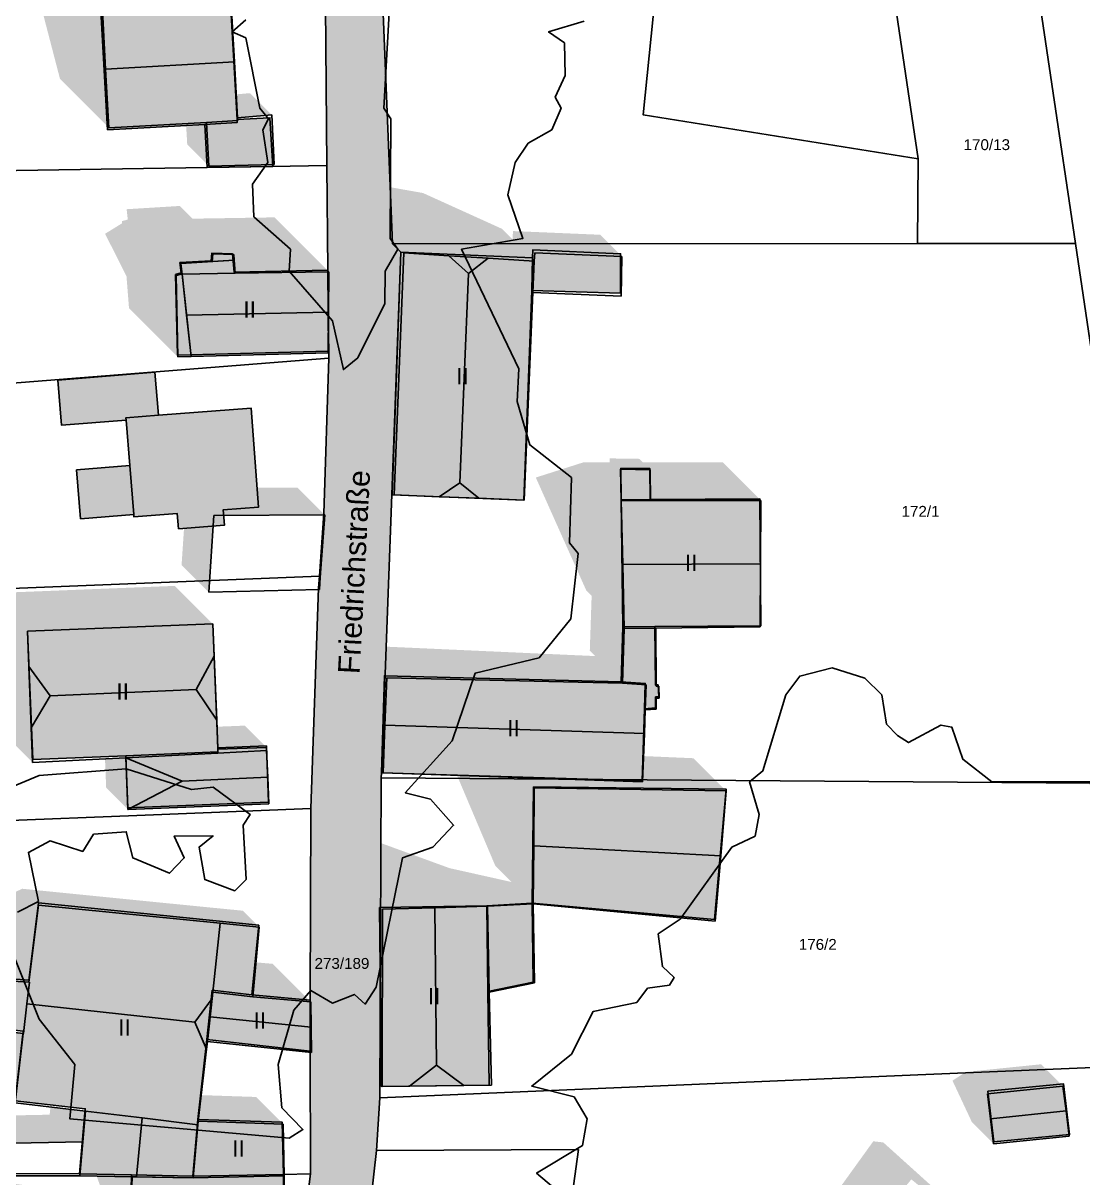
# Model space of a CAD drawing. Header units: millimetres. Extents: x 238 to 3518, y -74 to 2735.
# Drawn here: x 1746 to 1843.6, y 1131.8 to 1238 of the extents above; entities that cross this region are included whole.
import ezdxf
from ezdxf.enums import TextEntityAlignment as Align

# ---------------------------------------------------------------- set-up
doc = ezdxf.new("R2010")
doc.units = ezdxf.units.MM
for name, color, linetype in [('LP_Flurstueck_bez', 7, 'Continuous'), ('LP_Flurstuecke', 8, 'Continuous'), ('LP_Gebaeude_Dachaufsicht', 9, 'Continuous'), ('LP_Gebaeude_Dachschatten', 253, 'Continuous'), ('LP_Gebaeude_F', 254, 'Continuous'), ('LP_Gebaeude_Geschosszahl', 7, 'Continuous'), ('LP_Gebaeude_Schatten', 7, 'Continuous'), ('LP_Gebaeude_U', 7, 'Continuous'), ('LP_Topographie_Hoehenlinien', 8, 'Continuous'), ('LP_Verkehr_Strassen', 9, 'Continuous'), ('LP_Verkehr_Strassennamen', 7, 'Continuous')]:
    doc.layers.add(name, color=color, linetype=linetype)
doc.styles.get("Standard").update_dxf_attribs({"font": 'arial.ttf'})

msp = doc.modelspace()

# ---------------------------------------------------------------- hatches: boundary and pattern name
at = {"layer": 'LP_Gebaeude_Dachschatten'}
for points in [[(1765.47, 1234.48), (1765.17, 1239.73), (1765.16, 1239.89), (1760.96, 1239.65), (1753.32, 1239.21), (1753.62, 1233.81)], [(1786.21, 1195.73), (1787.01, 1214.98), (1785.22, 1216.63), (1781.07, 1216.9), (1781.04, 1216.14), (1780.18, 1194.62), (1784.32, 1194.45)], [(1787.01, 1214.98), (1788.83, 1216.4), (1785.22, 1216.63)], [(1813.89, 1188.29), (1813.92, 1194.11), (1803.76, 1194.11), (1801.07, 1194.11), (1801.21, 1188.22)], [(1748.5, 1176.12), (1761.94, 1176.73), (1763.6, 1179.77), (1763.48, 1182.75), (1746.42, 1182.07), (1746.55, 1178.84)], [(1748.5, 1176.12), (1746.55, 1178.84), (1746.78, 1173.2)], [(1803.2, 1172.68), (1803.28, 1174.83), (1803.36, 1177.15), (1801.18, 1177.29), (1779.5, 1177.79), (1779.32, 1173.42)], [(1755.48, 1170.44), (1755.67, 1165.67), (1760.66, 1168.29)], [(1810.73, 1167.39), (1793.07, 1167.67), (1793.03, 1162.33), (1810.23, 1161.4)], [(1761.82, 1146.09), (1763.43, 1148.29), (1763.5, 1148.87), (1764.17, 1155.21), (1747.43, 1156.88), (1746.55, 1149.78), (1746.6, 1149.78), (1746.36, 1147.79)], [(1784.07, 1142.15), (1783.93, 1156.64), (1779.1, 1156.49), (1779.06, 1140.18), (1781.59, 1140.21)], [(1772.53, 1145.64), (1772.5, 1147.97), (1767.16, 1148.44), (1763.5, 1148.87), (1763.24, 1146.6)], [(1841.72, 1140.23), (1834.78, 1139.52), (1835.06, 1137.22), (1842.01, 1137.93)], [(1756.98, 1137.29), (1751.77, 1137.91), (1751.52, 1135.1), (1751.24, 1131.96), (1756.05, 1131.88), (1756.46, 1131.87)], [(1770.06, 1131.95), (1769.97, 1136.72), (1762.14, 1136.99), (1761.68, 1131.78)]]:
    msp.add_hatch(color=253, dxfattribs=at).paths.add_polyline_path(points)
at = {"layer": 'LP_Gebaeude_F'}
for points in [[(1753.19, 1239.16), (1753.8, 1228.22), (1762.74, 1228.72), (1765.74, 1228.89), (1765.72, 1229.16), (1765.15, 1239.37), (1765.13, 1239.83), (1760.83, 1239.59)], [(1762.74, 1228.72), (1762.95, 1224.76), (1769, 1224.85), (1768.74, 1229.33), (1765.72, 1229.16), (1765.74, 1228.89)], [(1760.05, 1214.91), (1760.24, 1207.49), (1774.12, 1207.86), (1774.07, 1215.3), (1765.45, 1215.11), (1765.31, 1216.79), (1763.38, 1216.86), (1763.32, 1216.15), (1760.46, 1216), (1760.58, 1215.06)], [(1779.99, 1194.62), (1792.12, 1194.15), (1792.84, 1213.44), (1792.92, 1216.43), (1780.8, 1216.96)], [(1792.84, 1213.44), (1800.99, 1213.18), (1801.02, 1216.82), (1792.95, 1217.18), (1792.92, 1216.43)], [(1749.23, 1205.19), (1749.55, 1201.04), (1755.5, 1201.5), (1755.48, 1201.72), (1758.48, 1201.96), (1758.16, 1205.92)], [(1755.48, 1201.72), (1755.5, 1201.5), (1755.84, 1197.33), (1756.2, 1192.83), (1756.22, 1192.59), (1760.21, 1192.91), (1760.33, 1191.5), (1764.55, 1191.83), (1764.44, 1193.25), (1767.7, 1193.5), (1767, 1202.61), (1758.48, 1201.96)], [(1750.95, 1196.93), (1751.32, 1192.43), (1756.2, 1192.83), (1755.84, 1197.33)], [(1801.03, 1197.07), (1801.07, 1194.17), (1803.74, 1194.19), (1803.72, 1197.05)], [(1801.07, 1194.17), (1801.22, 1182.47), (1804.17, 1182.5), (1813.92, 1182.57), (1813.84, 1194.25), (1803.74, 1194.19)], [(1746.42, 1182.07), (1746.93, 1170.26), (1755.47, 1170.62), (1763.95, 1170.99), (1763.94, 1171.34), (1763.48, 1182.75)], [(1801.08, 1177.41), (1803.28, 1177.28), (1803.21, 1174.95), (1804.23, 1175.04), (1804.23, 1176.04), (1804.52, 1176.04), (1804.47, 1177.14), (1804.22, 1177.13), (1804.17, 1182.5), (1801.22, 1182.47)], [(1779.01, 1169.05), (1803, 1168.32), (1803.21, 1174.95), (1803.28, 1177.28), (1801.08, 1177.41), (1779.28, 1177.98)], [(1755.47, 1170.62), (1755.66, 1165.84), (1768.62, 1166.34), (1768.42, 1171.52), (1763.94, 1171.34), (1763.95, 1170.99)], [(1792.87, 1157.06), (1809.66, 1155.55), (1810.74, 1167.54), (1793, 1167.75)], [(1743.65, 1145.54), (1746.02, 1145.27), (1745.29, 1138.86), (1751.75, 1138.13), (1751.22, 1132.15), (1756, 1132.05), (1761.63, 1131.93), (1762.09, 1137.16), (1762.92, 1144.52), (1763.43, 1149.04), (1767.06, 1148.63), (1767.71, 1155.02), (1747.43, 1157.09), (1746.55, 1149.98), (1744.17, 1150.15)], [(1778.83, 1156.67), (1779.02, 1140.18), (1788.92, 1140.3), (1788.8, 1148.92), (1788.69, 1156.82)], [(1788.69, 1156.82), (1788.8, 1148.92), (1792.98, 1149.8), (1792.87, 1157.06)], [(1762.92, 1144.52), (1772.44, 1143.44), (1772.45, 1148.12), (1767.06, 1148.63), (1763.43, 1149.04)], [(1834.81, 1139.74), (1835.36, 1135.09), (1842.34, 1135.76), (1841.78, 1140.42)], [(1761.63, 1131.93), (1769.98, 1132.1), (1769.88, 1136.89), (1762.09, 1137.16)], [(1755.91, 1127.86), (1761.09, 1127.21), (1769.98, 1126.38), (1769.98, 1132.1), (1761.63, 1131.93), (1756, 1132.05)]]:
    msp.add_hatch(color=254, dxfattribs=at).paths.add_polyline_path(points)
at = {"layer": 'LP_Gebaeude_Schatten'}
for points in [[(1747.62, 1239.81), (1748.82, 1243.71), (1756.46, 1244.15), (1760.16, 1244.89), (1760.51, 1244.54), (1764.72, 1244.76), (1766.72, 1242.76), (1760.81, 1242.45), (1760.96, 1239.65), (1753.32, 1239.21), (1753.62, 1233.81), (1753.92, 1228.4), (1749.42, 1232.9), (1747.62, 1239.81)], [(1768.92, 1229.59), (1765.76, 1229.31), (1765.64, 1231.48), (1766.92, 1231.59), (1768.92, 1229.59)], [(1761.02, 1228.8), (1762.9, 1228.9), (1763.13, 1224.87), (1761.13, 1226.87), (1761.02, 1228.8)], [(1777.54, 1219.64), (1777.57, 1220.4), (1778.72, 1223.13), (1782.83, 1222.4), (1790.07, 1219.12), (1791.07, 1218.12), (1791.11, 1218.9), (1799.13, 1218.56), (1801.13, 1216.56), (1793.11, 1216.9), (1793.07, 1216.12), (1788.83, 1216.4), (1785.22, 1216.63), (1781.07, 1216.9), (1781.04, 1216.14), (1780.18, 1194.62), (1776.68, 1198.12), (1777.54, 1219.64)], [(1769.17, 1220.16), (1774.17, 1215.16), (1765.53, 1215.02), (1765.45, 1216.21), (1765.42, 1216.75), (1763.49, 1216.81), (1763.41, 1216.09), (1760.55, 1215.91), (1760.66, 1214.94), (1760.66, 1214.96), (1760.12, 1214.81), (1760.27, 1207.32), (1755.77, 1211.82), (1755.54, 1214.74), (1753.57, 1218.65), (1755.14, 1219.62), (1755.12, 1219.81), (1755.66, 1219.96), (1755.66, 1219.96), (1755.55, 1220.91), (1760.45, 1221.21), (1761.63, 1220.04), (1769.17, 1220.16)], [(1797.57, 1197.61), (1800.01, 1197.61), (1800.01, 1197.98), (1802.73, 1197.94), (1803.06, 1197.61), (1810.42, 1197.61), (1813.92, 1194.11), (1803.76, 1194.11), (1803.73, 1196.94), (1801.01, 1196.98), (1801.07, 1194.11), (1801.21, 1188.22), (1801.35, 1182.34), (1801.18, 1177.29), (1779.5, 1177.79), (1779.32, 1173.42), (1779.15, 1169.05), (1776.15, 1172.05), (1773.32, 1179.42), (1776.5, 1180.79), (1798.68, 1179.79), (1798.18, 1180.29), (1798.35, 1185.34), (1797.85, 1185.84), (1793.21, 1196.22), (1797.57, 1197.61)], [(1771.28, 1195.3), (1773.78, 1192.8), (1763.58, 1192.73), (1763.11, 1185.66), (1760.61, 1188.16), (1761.08, 1195.23), (1771.28, 1195.3)], [(1741.28, 1178.7), (1741, 1183.62), (1741.05, 1184.34), (1742.92, 1185.57), (1759.98, 1186.25), (1763.48, 1182.75), (1746.42, 1182.07), (1746.55, 1178.84), (1746.78, 1173.2), (1746.9, 1170.01), (1743.9, 1173.01), (1741.28, 1178.7)], [(1804.28, 1177.01), (1804.28, 1177.26), (1804.53, 1177.01), (1804.28, 1177.01)], [(1768.43, 1171.39), (1763.94, 1171.21), (1763.86, 1173.29), (1766.43, 1173.39), (1768.43, 1171.39)], [(1753.56, 1170.34), (1755.48, 1170.44), (1755.67, 1165.67), (1753.67, 1167.67), (1753.56, 1170.34)], [(1810.73, 1167.39), (1793.07, 1167.67), (1792.98, 1157), (1788.76, 1156.78), (1783.93, 1156.64), (1779.1, 1156.49), (1779.06, 1140.18), (1775.56, 1143.68), (1775.6, 1159.99), (1777.43, 1163.14), (1785.26, 1160.28), (1790.98, 1159), (1789.48, 1160.5), (1785.96, 1168.81), (1803.03, 1168.21), (1803.12, 1170.59), (1807.73, 1170.39), (1810.73, 1167.39)], [(1740.53, 1150.57), (1740.55, 1150.57), (1738.86, 1155.29), (1740.56, 1155.77), (1740.55, 1155.78), (1745.93, 1158.38), (1762.67, 1156.71), (1766.25, 1156.36), (1767.75, 1154.86), (1764.17, 1155.21), (1747.43, 1156.88), (1746.55, 1149.78), (1744.14, 1149.95), (1743.68, 1145.33), (1746.03, 1145.07), (1745.3, 1138.69), (1743.8, 1140.19), (1740.53, 1150.57)], [(1772.5, 1147.97), (1767.16, 1148.44), (1767.45, 1151.61), (1769, 1151.47), (1772.5, 1147.97)], [(1763.5, 1148.87), (1763.24, 1146.6), (1762.98, 1144.33), (1763.43, 1148.29), (1763.5, 1148.87)], [(1841.72, 1140.23), (1834.78, 1139.52), (1835.34, 1134.92), (1833.34, 1136.92), (1831.56, 1140.72), (1832.78, 1141.52), (1839.72, 1142.23), (1841.72, 1140.23)], [(1769.97, 1136.72), (1762.14, 1136.99), (1762.42, 1139.39), (1767.47, 1139.22), (1769.97, 1136.72)], [(1815.85, 1126.13), (1817.02, 1125.08), (1824.27, 1135.14), (1825.19, 1135.04), (1833.62, 1127.44), (1836.62, 1124.44), (1832.19, 1128.04), (1827.77, 1131.64), (1819.74, 1121.69), (1816.7, 1117.93), (1813.87, 1120.02), (1810.23, 1115.51), (1811.94, 1113.92), (1811.32, 1113.1), (1812.11, 1112.24), (1810.96, 1110.49), (1805.46, 1115.99), (1806.61, 1117.74), (1806.74, 1117.62), (1806.75, 1117.63), (1806.32, 1118.1), (1806.88, 1118.85), (1805.73, 1120.01), (1809.37, 1124.52), (1811.12, 1123.22), (1811.25, 1123.38), (1811.2, 1123.43), (1814.24, 1127.19), (1815.85, 1126.13)], [(1761.68, 1131.78), (1756.05, 1131.88), (1756.46, 1131.87), (1761.68, 1131.78)]]:
    msp.add_hatch(color=7, dxfattribs=at).paths.add_polyline_path(points)
h = msp.add_hatch(color=7, dxfattribs=at)
h.paths.add_polyline_path([(1736.24, 1134.47), (1736.29, 1137.35), (1748.47, 1137.59), (1748.52, 1138.1), (1748.54, 1138.3), (1751.77, 1137.91), (1751.52, 1135.1), (1738.79, 1134.85), (1738.74, 1131.97), (1743.38, 1131.97), (1743.97, 1131.38), (1753.42, 1130.19), (1752.8, 1131.93), (1756.05, 1131.88), (1755.92, 1127.69), (1746.14, 1128.92), (1745.61, 1124.72), (1740.51, 1125.36), (1739.78, 1119.56), (1739.65, 1118.52), (1739.63, 1118.52), (1737.48, 1118.79), (1736.93, 1114.43), (1735.43, 1115.93), (1735.58, 1117.18), (1734.51, 1118.25), (1734.57, 1118.66), (1734.58, 1118.79), (1732.63, 1125.52), (1732.65, 1125.52), (1732.28, 1127.06), (1736.01, 1129.86), (1739.27, 1129.45), (1738.26, 1130.47), (1738.25, 1132.45), (1736.24, 1134.47)])
h.paths.add_polyline_path([(1744, 1128.98), (1743.99, 1131.36), (1739.75, 1131.35), (1739.76, 1128.97), (1744, 1128.98)], flags=0)
at = {"layer": 'LP_Verkehr_Strassen'}
msp.add_hatch(color=9, dxfattribs=at).paths.add_polyline_path([(1768.75, 1102.65), (1769.18, 1093.34), (1769.35, 1079.36), (1777.99, 1063.73), (1774.72, 1061.88), (1781.54, 1049.97), (1788.15, 1058.9), (1776.37, 1083.43), (1775.93, 1085.82), (1774.99, 1092.39), (1774.96, 1102.75), (1775.03, 1103.33), (1776.92, 1119.85), (1778.56, 1134.29), (1778.87, 1139.15), (1778.98, 1168.58), (1779.01, 1169.05), (1780.8, 1216.96), (1780.03, 1217.74), (1778.37, 1258.63), (1778.4, 1263.33), (1778.45, 1263.89), (1778.55, 1264.52), (1778.68, 1265.13), (1778.84, 1265.7), (1779.02, 1266.25), (1779.23, 1266.76), (1779.46, 1267.24), (1779.71, 1267.7), (1779.97, 1268.12), (1780.23, 1268.51), (1780.51, 1268.88), (1780.79, 1269.22), (1781.07, 1269.53), (1781.36, 1269.82), (1781.65, 1270.1), (1781.97, 1270.37), (1782.32, 1270.65), (1782.69, 1270.91), (1783.09, 1271.17), (1783.51, 1271.42), (1783.97, 1271.66), (1784.46, 1271.88), (1784.98, 1272.08), (1785.53, 1272.25), (1786.1, 1272.4), (1786.71, 1272.52), (1787.34, 1272.6), (1787.91, 1272.64), (1772.12, 1278.69), (1773.94, 1265.63), (1773.8, 1244.66), (1773.82, 1243.34), (1773.98, 1224.94), (1774.07, 1215.3), (1774.15, 1207.21), (1773.69, 1192.9), (1773.29, 1187.15), (1773.22, 1186.06), (1772.49, 1165.77), (1772.45, 1148.12), (1772.44, 1143.44), (1772.46, 1132.16)])

# ---------------------------------------------------------------- linework, layer by layer
at = {"layer": 'LP_Flurstuecke', "color": 8}
for points in [[(1836.11, 1265.11), (1836.32, 1260.97), (1836.61, 1259.87), (1836.85, 1258.34), (1837.57, 1253.43), (1838.51, 1247.12), (1842.87, 1217.76), (1847.63, 1185.71), (1852.86, 1186.48), (1875.03, 1189.77), (1874.1, 1196.24), (1873.32, 1201.62), (1867.99, 1238.72), (1866.51, 1248.97), (1863.45, 1270.45), (1863.31, 1271.41)], [(1800.08, 1270.22), (1803.79, 1261.2), (1806.29, 1251.61), (1805.31, 1251.35), (1803.1, 1229.59), (1828.41, 1225.55), (1825.62, 1244.37), (1823.71, 1243.96), (1822.14, 1250.14), (1821.66, 1252.15), (1818.84, 1264.16)], [(1825.62, 1244.37), (1828.41, 1225.55), (1828.35, 1217.76), (1842.87, 1217.76), (1838.51, 1247.12)], [(1714.77, 1240.12), (1715.14, 1223.98), (1716.14, 1224), (1762.96, 1224.76), (1768.91, 1224.85), (1773.98, 1224.94), (1773.82, 1243.34), (1773.52, 1243.33), (1766.69, 1242.96), (1760.66, 1242.63), (1750.46, 1242.07), (1745.3, 1241.78), (1715.19, 1240.14)], [(1715.14, 1223.98), (1715.58, 1202.56), (1774.15, 1207.21), (1774.07, 1215.3), (1773.98, 1224.94), (1768.91, 1224.85), (1762.96, 1224.76), (1716.14, 1224)], [(1778.98, 1168.58), (1844.26, 1168.1), (1850.18, 1168.07), (1847.63, 1185.71), (1842.87, 1217.76), (1828.35, 1217.76), (1780.03, 1217.74), (1780.8, 1216.96), (1779.01, 1169.05)], [(1715.58, 1202.56), (1715.83, 1189.92), (1716.48, 1184.87), (1773.29, 1187.15), (1773.69, 1192.9), (1774.15, 1207.21)], [(1716.48, 1184.87), (1716.88, 1181.72), (1719.19, 1163.64), (1756.48, 1165.13), (1772.49, 1165.77), (1773.22, 1186.06), (1773.29, 1187.15)], [(1778.87, 1139.15), (1828.37, 1141.25), (1854.03, 1142.34), (1854.57, 1138.64), (1859.64, 1143.69), (1856.2, 1147.31), (1852.79, 1149.4), (1852.63, 1151.07), (1845.63, 1158.62), (1844.26, 1168.1), (1778.98, 1168.58)], [(1719.19, 1163.64), (1719.87, 1149.77), (1720.64, 1132.24), (1751.22, 1132.15), (1756, 1132.05), (1761.63, 1131.93), (1769.98, 1132.1), (1772.46, 1132.16), (1772.44, 1143.44), (1772.45, 1148.12), (1772.49, 1165.77), (1756.48, 1165.13)], [(1778.56, 1134.29), (1797.13, 1134.38), (1794.51, 1115.21), (1794.11, 1112.31), (1793.48, 1107.65), (1792.69, 1101.87), (1792.59, 1101.12), (1808.38, 1099.11), (1817.42, 1097.96), (1829.79, 1113.1), (1838.96, 1122.66), (1854.57, 1138.64), (1854.03, 1142.34), (1828.37, 1141.25), (1778.87, 1139.15)], [(1775.03, 1103.33), (1792.59, 1101.12), (1792.69, 1101.87), (1793.48, 1107.65), (1794.11, 1112.31), (1794.51, 1115.21), (1797.13, 1134.38), (1778.56, 1134.29), (1776.92, 1119.85)], [(1711.28, 1099.47), (1746.06, 1098.12), (1764.46, 1099.71), (1768.75, 1102.65), (1772.46, 1132.16), (1769.98, 1132.1), (1761.63, 1131.93), (1756, 1132.05), (1751.22, 1132.15), (1720.64, 1132.24), (1712.2, 1133.16)]]:
    msp.add_lwpolyline(points, close=True, dxfattribs=at)
for points in [[(1776.92, 1119.85), (1778.56, 1134.29), (1778.87, 1139.15), (1778.98, 1168.58), (1779.01, 1169.05), (1780.8, 1216.96), (1780.03, 1217.74), (1778.37, 1258.63)], [(1778.37, 1258.63), (1780.03, 1217.74), (1828.35, 1217.76), (1828.41, 1225.55), (1803.1, 1229.59), (1805.31, 1251.35)], [(1773.82, 1243.34), (1773.98, 1224.94), (1774.07, 1215.3), (1774.15, 1207.21), (1773.69, 1192.9), (1773.29, 1187.15), (1773.22, 1186.06), (1772.49, 1165.77), (1772.45, 1148.12), (1772.44, 1143.44), (1772.46, 1132.16), (1768.75, 1102.65)]]:
    msp.add_lwpolyline(points, dxfattribs=at)
at = {"layer": 'LP_Gebaeude_Dachaufsicht', "color": 9}
for p, q in [((1753.32, 1239.21, 80.7), (1753.62, 1233.81, 83.2)), ((1765.17, 1239.73, 80.77), (1765.47, 1234.48, 83.2)), ((1753.62, 1233.81, 83.2), (1765.47, 1234.48, 83.2)), ((1753.62, 1233.81, 83.2), (1753.92, 1228.4, 80.7)), ((1765.47, 1234.48, 83.2), (1765.76, 1229.31, 80.81)), ((1765.76, 1229.31, 76.63), (1768.92, 1229.59, 76.63)), ((1768.92, 1229.59, 76.63), (1769.14, 1225.01, 76.63)), ((1753.92, 1228.4, 80.7), (1762.9, 1228.9, 80.7)), ((1762.9, 1228.9, 76.63), (1765.78, 1229.07, 76.63)), ((1762.9, 1228.9, 80.7), (1765.78, 1229.07, 80.7)), ((1762.9, 1228.9, 76.63), (1763.13, 1224.87, 76.63)), ((1765.76, 1229.31, 76.63), (1765.78, 1229.07, 76.63)), ((1765.76, 1229.31, 80.81), (1765.78, 1229.07, 80.7)), ((1763.13, 1224.87, 76.63), (1769.14, 1225.01, 76.63)), ((1763.41, 1216.09, 77.01), (1763.49, 1216.81, 77.01)), ((1763.49, 1216.81, 77.01), (1765.42, 1216.75, 77.01)), ((1765.42, 1216.75, 77.01), (1765.45, 1216.21, 77.01)), ((1781.04, 1216.14, 79.33), (1781.07, 1216.9, 79.33)), ((1781.07, 1216.9, 79.33), (1785.22, 1216.63, 83.07)), ((1793.07, 1216.12, 77.83), (1793.11, 1216.9, 77.83)), ((1793.11, 1216.9, 77.83), (1801.13, 1216.56, 77.83)), ((1760.55, 1215.91, 81.15), (1765.45, 1216.21, 81.15)), ((1760.55, 1215.91, 81.15), (1760.66, 1214.94, 81.15)), ((1763.41, 1216.09, 77.01), (1765.45, 1216.21, 77.01)), ((1765.45, 1216.21, 81.15), (1765.53, 1215.02, 81.15)), ((1780.18, 1194.62, 79.33), (1781.04, 1216.14, 79.33)), ((1785.22, 1216.63, 83.07), (1788.83, 1216.4, 83.16)), ((1785.22, 1216.63, 83.07), (1787.01, 1214.98, 84.75)), ((1787.01, 1214.98, 84.75), (1788.83, 1216.4, 83.16)), ((1788.83, 1216.4, 83.16), (1793.07, 1216.12, 79.33)), ((1792.95, 1213.24, 77.83), (1793.07, 1216.12, 77.83)), ((1792.95, 1213.24, 79.33), (1793.07, 1216.12, 79.33)), ((1801.08, 1212.9, 77.83), (1801.13, 1216.56, 77.83)), ((1760.12, 1214.81, 81.15), (1760.66, 1214.96, 81.15)), ((1760.12, 1214.81, 81.15), (1760.27, 1207.32, 81.15)), ((1760.66, 1214.94, 81.15), (1765.53, 1215.02, 81.15)), ((1760.66, 1214.96, 81.15), (1760.66, 1214.94, 81.15)), ((1760.66, 1214.94, 81.15), (1761.48, 1207.35, 81.15)), ((1760.66, 1214.94, 81.15), (1761.07, 1211.15, 85.06)), ((1765.53, 1215.02, 81.15), (1774.17, 1215.16, 81.15)), ((1774.14, 1211.44, 85.06), (1774.17, 1215.16, 81.15)), ((1786.21, 1195.73, 84.75), (1787.01, 1214.98, 84.75)), ((1792.13, 1194.14, 79.33), (1792.95, 1213.24, 79.33)), ((1792.95, 1213.24, 77.83), (1801.08, 1212.9, 77.83)), ((1761.07, 1211.15, 85.06), (1774.14, 1211.44, 85.06)), ((1774.1, 1207.71, 81.15), (1774.14, 1211.44, 85.06)), ((1761.07, 1211.15, 85.06), (1761.48, 1207.35, 81.15)), ((1760.27, 1207.32, 81.15), (1761.48, 1207.35, 81.15)), ((1761.48, 1207.35, 81.15), (1774.1, 1207.71, 81.15)), ((1801.01, 1196.98, 77.03), (1803.73, 1196.94, 77.03)), ((1801.01, 1196.98, 77.03), (1801.07, 1194.11, 77.03)), ((1803.73, 1196.94, 77.03), (1803.76, 1194.11, 77.03)), ((1784.32, 1194.45, 83.08), (1786.21, 1195.73, 84.75)), ((1786.21, 1195.73, 84.75), (1787.98, 1194.31, 83.09)), ((1780.18, 1194.62, 79.33), (1784.32, 1194.45, 83.08)), ((1784.32, 1194.45, 83.08), (1787.98, 1194.31, 83.09)), ((1787.98, 1194.31, 83.09), (1792.13, 1194.14, 79.33)), ((1801.07, 1194.11, 77.03), (1803.76, 1194.11, 77.03)), ((1801.07, 1194.11, 80.43), (1803.76, 1194.11, 80.43)), ((1801.07, 1194.11, 80.43), (1801.21, 1188.22, 86.27)), ((1803.76, 1194.11, 80.43), (1813.92, 1194.11, 80.43)), ((1813.89, 1188.29, 86.27), (1813.92, 1194.11, 80.43)), ((1763.11, 1185.66, 77.86), (1763.58, 1192.73, 77.86)), ((1763.58, 1192.73, 77.86), (1773.78, 1192.8, 77.86)), ((1773.36, 1187.02, 77.86), (1773.78, 1192.8, 77.86)), ((1801.21, 1188.22, 86.27), (1813.89, 1188.29, 86.27)), ((1801.21, 1188.22, 86.27), (1801.35, 1182.34, 80.43)), ((1813.87, 1182.47, 80.43), (1813.89, 1188.29, 86.27)), ((1773.29, 1185.92, 77.86), (1773.36, 1187.02, 77.86)), ((1763.11, 1185.66, 77.86), (1773.29, 1185.92, 77.86)), ((1746.42, 1182.07, 79.47), (1763.48, 1182.75, 79.47)), ((1763.48, 1182.75, 79.47), (1763.6, 1179.77, 82.41)), ((1746.42, 1182.07, 79.47), (1746.55, 1178.84, 82.61)), ((1801.18, 1177.29, 79.64), (1801.35, 1182.34, 79.64)), ((1801.35, 1182.34, 80.43), (1804.26, 1182.37, 80.43)), ((1801.35, 1182.34, 79.64), (1804.26, 1182.37, 79.64)), ((1804.26, 1182.37, 80.43), (1813.87, 1182.47, 80.43)), ((1804.26, 1182.37, 79.64), (1804.28, 1177.01, 79.64)), ((1761.94, 1176.73, 85.33), (1763.6, 1179.77, 82.41)), ((1763.6, 1179.77, 82.41), (1763.84, 1173.89, 82.45)), ((1746.55, 1178.84, 82.61), (1746.78, 1173.2, 82.57)), ((1746.55, 1178.84, 82.61), (1748.5, 1176.12, 85.33)), ((1779.32, 1173.42, 82.82), (1779.5, 1177.79, 78.87)), ((1779.5, 1177.79, 78.87), (1801.18, 1177.29, 78.81)), ((1748.5, 1176.12, 85.33), (1761.94, 1176.73, 85.33)), ((1761.94, 1176.73, 85.33), (1763.84, 1173.89, 82.45)), ((1801.18, 1177.29, 79.64), (1803.36, 1177.15, 79.64)), ((1801.18, 1177.29, 78.81), (1803.36, 1177.15, 78.87)), ((1803.28, 1174.83, 80.92), (1803.36, 1177.15, 78.87)), ((1803.28, 1174.83, 79.64), (1803.36, 1177.15, 79.64)), ((1804.28, 1177.01, 79.64), (1804.53, 1177.01, 79.64)), ((1804.53, 1177.01, 79.64), (1804.56, 1175.92, 79.64)), ((1746.78, 1173.2, 82.57), (1748.5, 1176.12, 85.33)), ((1804.28, 1175.92, 79.64), (1804.28, 1174.92, 79.64)), ((1804.28, 1175.92, 79.64), (1804.56, 1175.92, 79.64)), ((1803.2, 1172.68, 82.82), (1803.28, 1174.83, 80.92)), ((1803.28, 1174.83, 79.64), (1804.28, 1174.92, 79.64)), ((1746.78, 1173.2, 82.57), (1746.9, 1170.01, 79.47)), ((1763.84, 1173.89, 82.45), (1763.94, 1171.21, 79.82)), ((1779.15, 1169.05, 78.87), (1779.32, 1173.42, 82.82)), ((1779.32, 1173.42, 82.82), (1803.2, 1172.68, 82.82)), ((1803.03, 1168.21, 78.87), (1803.2, 1172.68, 82.82)), ((1763.94, 1171.21, 77.91), (1768.43, 1171.39, 77.91)), ((1763.94, 1171.21, 77.91), (1763.96, 1170.86, 77.91)), ((1763.94, 1171.21, 79.82), (1763.96, 1170.86, 79.47)), ((1763.96, 1170.86, 77.91), (1768.44, 1171.09, 77.91)), ((1768.43, 1171.39, 77.91), (1768.44, 1171.09, 77.91)), ((1768.44, 1171.09, 77.91), (1768.54, 1168.64, 80.07)), ((1746.9, 1170.01, 79.47), (1755.48, 1170.44, 79.47)), ((1755.48, 1170.44, 77.91), (1763.96, 1170.86, 77.91)), ((1755.48, 1170.44, 79.47), (1763.96, 1170.86, 79.47)), ((1755.48, 1170.44, 77.91), (1760.66, 1168.29, 80.07)), ((1755.48, 1170.44, 77.91), (1755.67, 1165.67, 77.91)), ((1779.15, 1169.05, 78.87), (1803.03, 1168.21, 78.87)), ((1755.67, 1165.67, 77.91), (1760.66, 1168.29, 80.07)), ((1760.66, 1168.29, 80.07), (1768.54, 1168.64, 80.07)), ((1768.54, 1168.64, 80.07), (1768.64, 1166.19, 77.91)), ((1793.03, 1162.33, 85.55), (1793.07, 1167.67, 80.25)), ((1793.07, 1167.67, 80.25), (1810.73, 1167.39, 80.25)), ((1810.23, 1161.4, 85.55), (1810.73, 1167.39, 80.25)), ((1755.67, 1165.67, 77.91), (1768.64, 1166.19, 77.91)), ((1792.98, 1157, 80.25), (1793.03, 1162.33, 85.55)), ((1793.03, 1162.33, 85.55), (1810.23, 1161.4, 85.55)), ((1809.72, 1155.41, 80.25), (1810.23, 1161.4, 85.55)), ((1746.55, 1149.78, 83.8), (1747.43, 1156.88, 76.99)), ((1747.43, 1156.88, 76.99), (1764.17, 1155.21, 76.99)), ((1779.06, 1140.18, 80.22), (1779.1, 1156.49, 80.22)), ((1779.1, 1156.49, 80.22), (1783.93, 1156.64, 84.4)), ((1783.93, 1156.64, 84.4), (1788.76, 1156.78, 80.22)), ((1783.93, 1156.64, 84.4), (1784.07, 1142.15, 84.4)), ((1788.76, 1156.78, 80.39), (1792.98, 1157, 78.27)), ((1788.76, 1156.78, 80.22), (1788.92, 1148.86, 80.23)), ((1788.76, 1156.78, 80.39), (1788.92, 1148.86, 80.39)), ((1792.98, 1157, 78.27), (1793.1, 1149.73, 78.28)), ((1792.98, 1157, 80.25), (1809.72, 1155.41, 80.25)), ((1763.5, 1148.87, 82.94), (1764.17, 1155.21, 76.99)), ((1763.5, 1148.87, 76.99), (1764.17, 1155.21, 76.99)), ((1764.17, 1155.21, 76.99), (1767.75, 1154.86, 76.99)), ((1767.16, 1148.44, 76.99), (1767.75, 1154.86, 76.99)), ((1744.14, 1149.95, 76.99), (1746.55, 1149.78, 76.99)), ((1746.36, 1147.79, 76.99), (1746.6, 1149.78, 76.99)), ((1746.36, 1147.79, 85.7), (1746.6, 1149.78, 83.8)), ((1746.55, 1149.78, 83.8), (1746.6, 1149.78, 83.8)), ((1746.55, 1149.78, 76.99), (1746.6, 1149.78, 76.99)), ((1763.24, 1146.6, 81.54), (1763.5, 1148.87, 79.63)), ((1763.43, 1148.29, 83.49), (1763.5, 1148.87, 82.94)), ((1763.5, 1148.87, 79.63), (1767.16, 1148.44, 79.68)), ((1763.5, 1148.87, 76.99), (1767.16, 1148.44, 76.99)), ((1788.92, 1148.86, 80.39), (1793.1, 1149.73, 78.28)), ((1788.92, 1148.86, 80.23), (1789.12, 1140.31, 80.22)), ((1746.05, 1145.07, 83.1), (1746.36, 1147.79, 85.7)), ((1746.05, 1145.07, 76.99), (1746.36, 1147.79, 76.99)), ((1746.36, 1147.79, 85.7), (1761.82, 1146.09, 85.7)), ((1761.82, 1146.09, 85.7), (1763.43, 1148.29, 83.49)), ((1762.98, 1144.33, 83.51), (1763.43, 1148.29, 83.49)), ((1767.16, 1148.44, 79.68), (1772.5, 1147.97, 79.63)), ((1772.5, 1147.97, 79.63), (1772.53, 1145.64, 81.54)), ((1762.98, 1144.33, 79.63), (1763.24, 1146.6, 81.54)), ((1763.24, 1146.6, 81.54), (1772.53, 1145.64, 81.54)), ((1761.82, 1146.09, 85.7), (1762.9, 1143.61, 83.51)), ((1772.53, 1145.64, 81.54), (1772.56, 1143.31, 79.63)), ((1743.68, 1145.33, 76.99), (1746.03, 1145.07, 76.99)), ((1745.3, 1138.69, 76.99), (1746.03, 1145.07, 83.1)), ((1746.03, 1145.07, 76.99), (1746.05, 1145.07, 76.99)), ((1746.03, 1145.07, 83.1), (1746.05, 1145.07, 83.1)), ((1762.14, 1136.99, 77.29), (1762.9, 1143.61, 83.51)), ((1762.9, 1143.61, 83.51), (1762.98, 1144.33, 83.51)), ((1762.98, 1144.33, 79.63), (1772.56, 1143.31, 79.63)), ((1781.59, 1140.21, 82.32), (1784.07, 1142.15, 84.4)), ((1784.07, 1142.15, 84.4), (1786.58, 1140.28, 82.34)), ((1779.06, 1140.18, 80.22), (1781.59, 1140.21, 82.32)), ((1781.59, 1140.21, 82.32), (1786.58, 1140.28, 82.34)), ((1786.58, 1140.28, 82.34), (1789.12, 1140.31, 80.22)), ((1834.78, 1139.52, 79.23), (1841.72, 1140.23, 79.23)), ((1841.72, 1140.23, 79.23), (1842.01, 1137.93, 81.45)), ((1834.78, 1139.52, 79.23), (1835.06, 1137.22, 81.45)), ((1745.3, 1138.69, 76.99), (1751.77, 1137.91, 76.99)), ((1751.52, 1135.1, 79.05), (1751.77, 1137.91, 79.05)), ((1751.77, 1137.91, 76.99), (1756.98, 1137.29, 76.99)), ((1751.77, 1137.91, 79.05), (1756.98, 1137.29, 82.95)), ((1756.46, 1131.87, 82.95), (1756.98, 1137.29, 82.95)), ((1756.98, 1137.29, 76.99), (1762.12, 1136.67, 76.99)), ((1756.98, 1137.29, 82.95), (1762.12, 1136.67, 79.11)), ((1835.06, 1137.22, 81.45), (1842.01, 1137.93, 81.45)), ((1835.06, 1137.22, 81.45), (1835.34, 1134.92, 79.23)), ((1842.01, 1137.93, 81.45), (1842.29, 1135.62, 79.23)), ((1761.68, 1131.78, 82.68), (1762.14, 1136.99, 78.4)), ((1761.68, 1131.78, 79.05), (1762.12, 1136.67, 79.11)), ((1762.12, 1136.67, 76.99), (1762.14, 1136.99, 77.29)), ((1762.14, 1136.99, 78.4), (1769.97, 1136.72, 78.75)), ((1769.97, 1136.72, 78.75), (1770.06, 1131.95, 82.68)), ((1738.79, 1134.85, 78.69), (1751.52, 1135.1, 78.69)), ((1751.24, 1131.96, 78.69), (1751.52, 1135.1, 78.69)), ((1751.24, 1131.96, 79.05), (1751.52, 1135.1, 79.05)), ((1835.34, 1134.92, 79.23), (1842.29, 1135.62, 79.23)), ((1738.74, 1131.97, 78.69), (1751.24, 1131.96, 78.69)), ((1751.24, 1131.96, 79.05), (1756.05, 1131.88, 82.64)), ((1755.92, 1127.69, 78.87), (1756.05, 1131.88, 82.36)), ((1756.05, 1131.88, 82.36), (1761.68, 1131.78, 82.25)), ((1756.05, 1131.88, 82.64), (1756.46, 1131.87, 82.95)), ((1756.46, 1131.87, 82.95), (1761.68, 1131.78, 79.05)), ((1761.68, 1131.78, 82.68), (1770.06, 1131.95, 82.68)), ((1761.68, 1131.78, 82.25), (1770.06, 1131.95, 82.36)), ((1770.03, 1126.23, 77.59), (1770.06, 1131.95, 82.36))]:
    msp.add_line(p, q, dxfattribs=at)
at = {"layer": 'LP_Gebaeude_U', "color": 7}
for points in [[(1753.19, 1239.16), (1753.8, 1228.22), (1762.74, 1228.72), (1765.74, 1228.89), (1765.72, 1229.16), (1765.15, 1239.37), (1765.13, 1239.83), (1760.83, 1239.59)], [(1762.74, 1228.72), (1762.95, 1224.76), (1769, 1224.85), (1768.74, 1229.33), (1765.72, 1229.16), (1765.74, 1228.89)], [(1760.05, 1214.91), (1760.24, 1207.49), (1774.12, 1207.86), (1774.07, 1215.3), (1765.45, 1215.11), (1765.31, 1216.79), (1763.38, 1216.86), (1763.32, 1216.15), (1760.46, 1216), (1760.58, 1215.06)], [(1779.99, 1194.62), (1792.12, 1194.15), (1792.84, 1213.44), (1792.92, 1216.43), (1780.8, 1216.96)], [(1792.84, 1213.44), (1800.99, 1213.18), (1801.02, 1216.82), (1792.95, 1217.18), (1792.92, 1216.43)], [(1749.23, 1205.19), (1749.55, 1201.04), (1755.5, 1201.5), (1755.48, 1201.72), (1758.48, 1201.96), (1758.16, 1205.92)], [(1755.48, 1201.72), (1755.5, 1201.5), (1755.84, 1197.33), (1756.2, 1192.83), (1756.22, 1192.59), (1760.21, 1192.91), (1760.33, 1191.5), (1764.55, 1191.83), (1764.44, 1193.25), (1767.7, 1193.5), (1767, 1202.61), (1758.48, 1201.96)], [(1750.95, 1196.93), (1751.32, 1192.43), (1756.2, 1192.83), (1755.84, 1197.33)], [(1801.03, 1197.07), (1801.07, 1194.17), (1803.74, 1194.19), (1803.72, 1197.05)], [(1801.07, 1194.17), (1801.22, 1182.47), (1804.17, 1182.5), (1813.92, 1182.57), (1813.84, 1194.25), (1803.74, 1194.19)], [(1746.42, 1182.07), (1746.93, 1170.26), (1755.47, 1170.62), (1763.95, 1170.99), (1763.94, 1171.34), (1763.48, 1182.75)], [(1801.08, 1177.41), (1803.28, 1177.28), (1803.21, 1174.95), (1804.23, 1175.04), (1804.23, 1176.04), (1804.52, 1176.04), (1804.47, 1177.14), (1804.22, 1177.13), (1804.17, 1182.5), (1801.22, 1182.47)], [(1779.01, 1169.05), (1803, 1168.32), (1803.21, 1174.95), (1803.28, 1177.28), (1801.08, 1177.41), (1779.28, 1177.98)], [(1755.47, 1170.62), (1755.66, 1165.84), (1768.62, 1166.34), (1768.42, 1171.52), (1763.94, 1171.34), (1763.95, 1170.99)], [(1792.87, 1157.06), (1809.66, 1155.55), (1810.74, 1167.54), (1793, 1167.75)], [(1743.65, 1145.54), (1746.02, 1145.27), (1745.29, 1138.86), (1751.75, 1138.13), (1751.22, 1132.15), (1756, 1132.05), (1761.63, 1131.93), (1762.09, 1137.16), (1762.92, 1144.52), (1763.43, 1149.04), (1767.06, 1148.63), (1767.71, 1155.02), (1747.43, 1157.09), (1746.55, 1149.98), (1744.17, 1150.15)], [(1778.83, 1156.67), (1779.02, 1140.18), (1788.92, 1140.3), (1788.8, 1148.92), (1788.69, 1156.82)], [(1788.69, 1156.82), (1788.8, 1148.92), (1792.98, 1149.8), (1792.87, 1157.06)], [(1762.92, 1144.52), (1772.44, 1143.44), (1772.45, 1148.12), (1767.06, 1148.63), (1763.43, 1149.04)], [(1834.81, 1139.74), (1835.36, 1135.09), (1842.34, 1135.76), (1841.78, 1140.42)], [(1761.63, 1131.93), (1769.98, 1132.1), (1769.88, 1136.89), (1762.09, 1137.16)], [(1755.91, 1127.86), (1761.09, 1127.21), (1769.98, 1126.38), (1769.98, 1132.1), (1761.63, 1131.93), (1756, 1132.05)]]:
    msp.add_lwpolyline(points, close=True, dxfattribs=at)
at = {"layer": 'LP_Topographie_Hoehenlinien', "color": 8}
for points in [[(1766.51, 1238.35), (1765.26, 1237.22), (1766.51, 1236.68), (1767.8, 1230.22), (1768.62, 1229.22), (1768.09, 1228.22), (1768.55, 1225.22), (1767.13, 1223.22), (1767.25, 1220.22), (1770.62, 1217.22), (1770.51, 1215.22), (1774.51, 1210.65), (1775.51, 1206.15), (1776.83, 1207.22), (1779.31, 1212.22), (1779.35, 1215.22), (1780.51, 1217.22), (1779.82, 1218.22), (1779.88, 1229.22), (1779.23, 1230.22), (1779.83, 1241.22)], [(1745.16, 1152.22), (1747.51, 1146.37), (1750.78, 1142.22), (1750.31, 1137.22), (1770.51, 1135.43), (1771.77, 1136.22), (1769.85, 1138.22), (1769.5, 1142.22), (1770.94, 1147.22), (1772.51, 1149.03), (1774.51, 1147.86), (1776.51, 1148.65), (1777.51, 1147.77), (1778.51, 1149.33), (1780.94, 1161.22), (1783.73, 1162.22), (1785.64, 1164.22), (1783.51, 1166.61), (1781.19, 1167.22), (1785.51, 1171.98), (1787.63, 1178.22), (1793.51, 1179.62), (1796.43, 1183.22), (1797.12, 1189.22), (1796.3, 1190.22), (1796.5, 1196.22), (1792.67, 1199.22), (1791.5, 1203.22), (1791.65, 1206.22), (1786.38, 1217.22), (1792.02, 1218.22), (1790.63, 1222.22), (1791.32, 1225.22), (1792.51, 1226.99), (1794.68, 1228.22), (1795.54, 1230.22), (1794.98, 1231.22), (1795.9, 1233.22), (1795.86, 1236.22), (1794.38, 1237.22), (1797.65, 1238.22)], [(1795.65, 1130.22), (1793.28, 1132.22), (1797.5, 1134.75), (1797.94, 1137.22), (1796.74, 1139.22), (1792.83, 1140.22), (1796.5, 1143.16), (1798.5, 1147.09), (1802.5, 1147.91), (1803.5, 1149.23), (1805.5, 1149.5), (1805.93, 1150.22), (1804.86, 1151.22), (1804.48, 1154.22), (1806.5, 1155.59), (1811.24, 1162.22), (1813.39, 1163.22), (1813.78, 1165.22), (1812.88, 1168.22), (1814.12, 1169.22), (1816.22, 1176.22), (1817.5, 1177.95), (1820.5, 1178.71), (1823.5, 1177.76), (1825.05, 1176.22), (1825.5, 1173.52), (1826.5, 1172.49), (1827.5, 1171.83), (1830.5, 1173.44), (1831.5, 1173.24), (1832.5, 1170.3), (1835.17, 1168.22), (1847.7, 1168.22)], [(1744.51, 1167.54), (1747.51, 1168.81), (1755.51, 1169.4), (1761.51, 1167.52), (1763.51, 1167.73), (1766.91, 1165.22), (1766.29, 1164.22), (1766.55, 1159.22), (1765.51, 1158.19), (1762.74, 1159.22), (1762.22, 1162.22), (1763.51, 1163.24), (1759.94, 1163.22), (1760.85, 1161.22), (1759.51, 1159.8), (1756.11, 1161.22), (1755.51, 1163.62), (1752.51, 1163.4), (1751.51, 1161.82), (1748.51, 1162.8), (1746.51, 1161.72), (1747.44, 1157.22), (1745.5, 1156.22)]]:
    msp.add_lwpolyline(points, dxfattribs=at)

# ---------------------------------------------------------------- texts
at = {"layer": 'LP_Flurstueck_bez', "color": 7}
for s, p in [('170/13', (1834.72, 1226.85)), ('172/1', (1828.62, 1193.11)), ('176/2', (1819.16, 1153.26)), ('273/189', (1775.37, 1151.51))]:
    msp.add_text(s, height=1, dxfattribs=at).set_placement(p, align=Align.MIDDLE_CENTER)
at = {"layer": 'LP_Gebaeude_Geschosszahl', "color": 7}
for p in [(1766.88, 1211.67), (1786.46, 1205.54), (1807.51, 1188.37), (1755.19, 1176.52), (1791.16, 1173.17), (1783.86, 1148.49), (1767.82, 1146.25), (1755.35, 1145.62), (1765.84, 1134.49)]:
    msp.add_text('II', height=1.5, dxfattribs=at).set_placement(p, align=Align.MIDDLE_CENTER)
at = {"layer": 'LP_Verkehr_Strassennamen', "color": 7}
msp.add_text('Friedrichstraße', height=2, rotation=87.0273, dxfattribs=at).set_placement((1776.48, 1187.53), align=Align.MIDDLE_CENTER)

doc.saveas('drawing.dxf')
